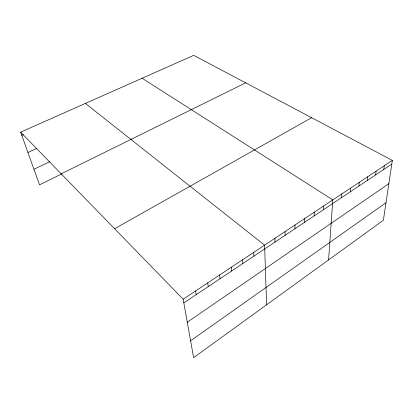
<?xml version="1.0" encoding="UTF-8"?>
<svg xmlns="http://www.w3.org/2000/svg" width="413" height="413" viewBox="0 0 413 413"><rect width="100%" height="100%" fill="white"/><g stroke="black" fill="none" stroke-linecap="round" stroke-linejoin="round"><path stroke-width="0.62" d="M294.954 228.735L295.011 224.987M304.629 222.277L304.737 218.534M314.112 215.947L314.278 212.205M323.415 209.742L323.627 205.999M328.583 259.916L332.801 199.913L142.113 78.238M341.484 197.682L341.794 193.945M350.265 191.823L350.622 188.091M358.882 186.072L359.279 182.345M367.338 180.429L367.776 176.702M375.639 174.89L376.119 171.168M383.791 169.449L384.307 165.737M392.35 160.399L383.372 220.243L193.609 357.653L183.166 299.198L20.65 132.17L193.676 55.347L392.35 160.399L183.166 299.198M190.594 340.787L386 202.726M187.28 322.207L388.86 183.671M183.826 302.889L391.792 164.111M114.597 228.725L311.634 117.72M61.191 173.837L245.673 82.843M61.687 173.914L39.509 184.859L20.65 132.17M33.933 169.289L49.756 161.715M27.924 152.485L36.695 148.427M21.806 135.392L23.505 134.633M85.383 103.426L264.609 245.162L266.602 304.799M195.597 290.953L196.17 294.655M207.749 282.89L208.24 286.601M219.628 275.006L220.041 278.729M231.244 267.299L231.579 271.026M242.612 259.756L242.87 263.489M253.727 252.379L253.918 256.117M274.95 238.301L275.012 242.039M285.084 231.574L285.084 235.317"/></g></svg>
